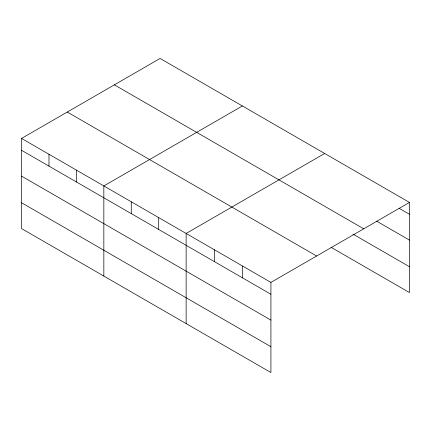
<?xml version="1.0" encoding="UTF-8"?>
<svg xmlns="http://www.w3.org/2000/svg" width="431" height="431" viewBox="0 0 431 431"><rect width="100%" height="100%" fill="white"/><g stroke="black" fill="none" stroke-linecap="round" stroke-linejoin="round"><path stroke-width="0.65" d="M21.55 138.437L270.916 282.407L270.916 372.546L21.55 228.575L21.55 138.437L160.084 58.454L409.45 202.425L409.45 292.563L331.008 247.275M242.378 105.961L103.839 185.944L103.839 276.088M324.667 153.474L186.133 233.457L186.133 323.595M270.916 282.407L409.45 202.425M399.068 208.281L409.45 214.272M376.575 221.13L409.45 240.11M114.371 84.848L363.732 228.818M352.93 234.092L409.45 266.73M67.268 112.044L316.629 256.009M21.55 150.284L270.916 294.254M21.55 176.123L270.916 320.093M21.55 202.742L270.916 346.713M242.653 266.089L242.653 277.941M214.39 249.775L214.39 261.622M158.7 217.617L158.7 229.47M131.272 201.783L131.272 213.631M76.411 170.11L76.411 181.957M48.978 154.271L48.978 166.124"/></g></svg>
